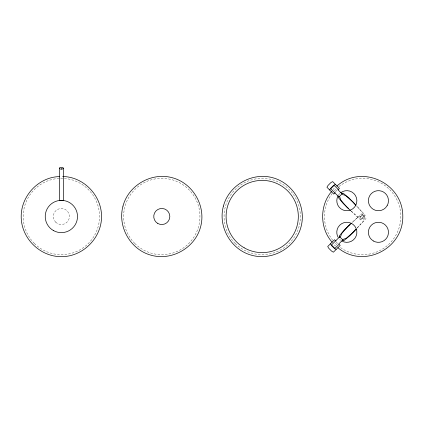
<?xml version="1.0" encoding="UTF-8"?>
<svg xmlns="http://www.w3.org/2000/svg" width="424" height="424" viewBox="0 0 424 424"><rect width="100%" height="100%" fill="white"/><g stroke="black" fill="none" stroke-linecap="round" stroke-linejoin="round"><path stroke-width="0.32" stroke-dasharray="2.12 1.59" d="M351.358 211.11L358.455 217.698L359.95 217.433L362.79 214.592L363.055 213.097L356.467 206M351.019 211.035L360.681 219.924L364.163 215.959L365.281 215.318L356.838 206.144M333.031 189.655L334.229 188.097M357.167 228.112L366.05 218.455L361.449 213.85L351.793 222.738M357.241 227.773L363.829 220.676L363.559 219.182L360.723 216.341L359.229 216.076L352.132 222.664M335.426 191.77L337.557 189.639M360.723 216.341L362.091 214.973L361.449 213.85M360.681 219.924L365.281 215.318M363.559 219.182L364.931 217.814L366.05 218.455M334.229 244.902L335.787 246.1M362.79 214.592L364.163 215.959M362.091 214.973L364.931 217.814M359.95 217.433L361.322 218.8M336.195 242.003L337.901 243.71M62.37 169.006A2.009 0.896 0 0 1 60.362 169.006M62.408 168.498A1.198 0.535 0 0 1 60.521 168.609M62.524 169.086A1.198 0.535 0 0 1 60.521 169.324M61.056 168.429A1.198 0.535 0 0 1 61.968 168.482M62.217 168.567A1.198 0.535 0 0 1 62.524 168.81M340.721 240.265A10.043 10.043 0 0 1 339.73 239.401M338.479 195.125A10.043 10.043 0 0 1 341.256 192.348M338.909 186.613A38.16 38.16 0 0 1 390.34 190.259A38.16 38.16 0 0 1 391.188 241.812A38.16 38.16 0 0 1 339.905 247.155M336.995 244.77A38.16 38.16 0 0 1 334.785 242.592M332.745 240.228A38.16 38.16 0 0 1 331.981 193.773M334.366 190.864A38.16 38.16 0 0 1 336.539 188.654M134.805 243.482A38.16 38.16 0 0 0 198.649 226.379A38.16 38.16 0 0 0 151.914 179.643A38.16 38.16 0 0 0 134.805 243.482M34.386 243.482A38.16 38.16 0 0 0 98.23 226.379A38.16 38.16 0 0 0 51.49 179.643A38.16 38.16 0 0 0 34.386 243.482M55.687 222.181A8.035 8.035 0 0 0 69.128 218.577A8.035 8.035 0 0 0 59.291 208.741A8.035 8.035 0 0 0 55.687 222.181M235.23 243.482A38.16 38.16 0 0 0 299.068 226.379A38.16 38.16 0 0 0 252.333 179.643A38.16 38.16 0 0 0 235.23 243.482"/><path stroke-width="0.64" d="M338.622 196.688L338.606 197.849L343.318 203.637L348.523 208.47M329.686 190.01L330.741 188.219L333.582 185.383L335.368 184.329M331.833 191.219C319.42 205.253 319.659 228.441 332.236 242.305M356.277 229.077L353.611 231.976L346.201 238.304L343.53 239.216L338.813 243.933M355.921 229.193L349.768 235.818L343.981 240.525L342.242 240.503M338.039 189.841L339.412 188.373L332.623 181.583L330.837 182.638L327.996 185.479L326.946 187.265L333.73 194.054L335.199 192.682M342.348 193.583L338.94 196.99L330.725 188.775L334.133 185.368L337.981 189.215M339.831 237.233L340.689 236.375L341.601 233.698L347.929 226.294L351.311 223.183M338.755 244.558L334.907 248.406L331.494 244.998L339.714 236.783L343.122 240.191M350.24 224.423L344.087 230.137L339.38 235.924L339.401 237.663M336.826 186.104C361.852 163.653 403.091 183.131 402.8 216.5C403.129 249.211 363.029 269.033 337.87 247.696M59.418 176.591C38.616 177.047 21.126 195.851 21.2 216.5C21.068 237.997 39.872 256.806 61.369 256.668C82.865 256.806 101.67 237.997 101.537 216.5C101.633 195.57 83.708 176.75 62.667 176.506M341.468 193.27L343.207 193.249L348.994 197.955L355.588 205.052M336.142 249.445L334.351 248.39L331.51 245.554L330.46 243.763M350.537 210.59L347.155 207.479L340.832 200.075L339.916 197.399L339.057 196.54M335.972 241.092L334.504 239.719L327.715 246.508L328.77 248.294L331.61 251.135L333.397 252.19L340.186 245.401L339.158 244.298M337.976 189.777L342.756 194.558L345.433 195.469L352.837 201.798L355.948 205.179M63.377 168.227L63.377 200.626L59.36 200.626L59.36 168.227M59.63 168.678A2.009 0.896 0 0 1 61.369 167.332A2.009 0.896 0 0 1 63.107 168.678M341.813 240.996A10.043 10.043 0 0 0 355.058 238.06A10.043 10.043 0 0 0 353.287 224.609A10.043 10.043 0 0 0 339.73 225.197L338.135 227.28A10.043 10.043 0 0 0 338.135 237.323M338.135 195.681A10.043 10.043 0 0 0 341.071 208.926A10.043 10.043 0 0 0 354.528 207.156A10.043 10.043 0 0 0 353.934 193.598L351.851 192.003A10.043 10.043 0 0 0 340.721 192.734M122.992 206.106C117.294 226.835 130.592 249.869 151.394 255.301C172.123 260.993 195.157 247.696 200.589 226.898C206.281 206.165 192.989 183.136 172.186 177.698C151.453 172.006 128.424 185.304 122.992 206.106M223.411 206.106C217.719 226.835 231.011 249.869 251.814 255.301C272.547 260.993 295.576 247.696 301.008 226.898C306.706 206.165 293.408 183.136 272.606 177.698C251.877 172.006 228.843 185.304 223.411 206.106M387.128 205.725L385.533 207.802A10.043 10.043 0 0 1 368.997 204.135A10.043 10.043 0 0 1 379.305 190.699A10.043 10.043 0 0 1 387.128 205.725M373.411 240.996L371.329 239.401A10.043 10.043 0 0 1 374.996 222.865A10.043 10.043 0 0 1 388.437 233.174A10.043 10.043 0 0 1 373.411 240.996M157.77 223.459A8.035 8.035 0 0 0 169.823 216.5A8.035 8.035 0 0 0 157.77 209.541A8.035 8.035 0 0 0 157.77 223.459M53.302 230.476A16.139 16.139 0 0 0 77.507 216.5A16.139 16.139 0 0 0 53.302 202.524A16.139 16.139 0 0 0 53.302 230.476M244.15 247.78A36.12 36.12 0 0 0 298.326 216.5A36.12 36.12 0 0 0 244.15 185.224A36.12 36.12 0 0 0 244.15 247.78"/></g></svg>
